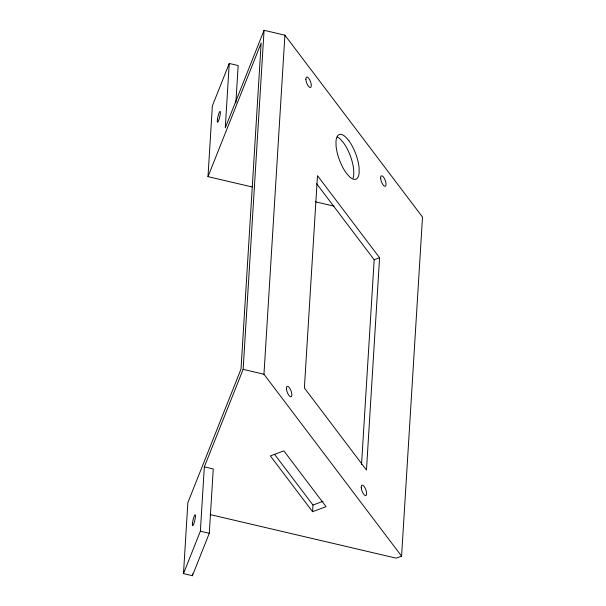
<?xml version="1.0" encoding="UTF-8"?>
<svg xmlns="http://www.w3.org/2000/svg" width="606" height="606" viewBox="0 0 606 606"><rect width="100%" height="100%" fill="white"/><g stroke="black" fill="none" stroke-linecap="round" stroke-linejoin="round"><path stroke-width="0.91" d="M210.199 514.592L396.18 558.156L401.581 556.141L422.511 217.077L284.903 35.178L264.072 30.3L243.135 369.365L204.336 466.862L213.259 468.953L209.29 533.295L192.413 575.7L183.489 573.609L187.868 502.624L241.014 369.077L261.148 43.094L207.994 176.634L252.126 186.974M207.994 176.634L212.365 105.861L229.242 63.456L238.173 65.546L235.87 102.846M192.413 575.7L192.526 573.837M183.489 573.609L200.366 531.204L204.336 466.862M229.242 63.456L225.273 127.798L264.072 30.3M401.581 556.141L263.966 374.243L284.903 35.178M312.56 511.691L270.359 455.909L283.858 450.879L326.058 506.654L312.56 511.691L312.969 505.04L274.76 454.538M361.532 464.529L374.175 259.762L316.643 183.709M379.576 257.747L366.471 470.067L304.379 387.992L317.483 175.672L379.576 257.747L374.175 259.762M312.969 505.04L323.096 501.268M315.575 201.836L333.959 206.138M243.135 369.365L263.966 374.243M200.366 531.204L209.29 533.295M337.421 137.001A23.831 8.696 69.6 0 1 340.33 139.13L343.375 142.615A23.831 8.696 69.6 0 1 353.677 169.733L353.768 174.483A23.831 8.696 69.6 0 1 353.063 178.164M192.473 523.19L192.382 524.266A5.575 0.886 -76.8 0 0 193.367 524.788L193.761 523.872A5.575 0.886 -76.8 0 0 195.352 517.282L195.443 516.206A5.575 0.886 -76.8 0 0 194.45 515.683L194.064 516.6A5.575 0.886 -76.8 0 0 192.473 523.19M217.387 119.738L217.289 120.821A5.575 0.886 -76.8 0 0 218.266 121.412L218.652 120.503A5.575 0.886 -76.8 0 0 220.251 113.92L220.349 112.837A5.575 0.886 -76.8 0 0 219.38 112.246L218.986 113.155A5.575 0.886 -76.8 0 0 217.387 119.738M348.776 140.6L345.731 137.123A23.831 8.696 69.6 0 0 335.989 141.289L336.072 146.038A23.831 8.696 69.6 0 0 346.382 173.157L349.42 176.634A23.831 8.696 69.6 0 0 359.169 172.468L359.078 167.726A23.831 8.696 69.6 0 0 348.776 140.6M305.878 79.545A5.575 2.03 69.6 0 0 310.219 87.522A5.575 2.03 69.6 0 0 309.643 79.689A5.575 2.03 69.6 0 0 305.878 79.545M286.471 389.022A5.575 2.03 69.6 0 0 290.888 396.809A5.575 2.03 69.6 0 0 290.123 388.787A5.575 2.03 69.6 0 0 286.471 389.022M361.229 487.883A5.575 2.03 69.6 0 0 365.66 495.61A5.575 2.03 69.6 0 0 364.842 487.55A5.575 2.03 69.6 0 0 361.229 487.883M380.621 178.24A5.575 2.03 69.6 0 0 384.916 186.322A5.575 2.03 69.6 0 0 384.462 178.611A5.575 2.03 69.6 0 0 380.621 178.24"/></g></svg>
